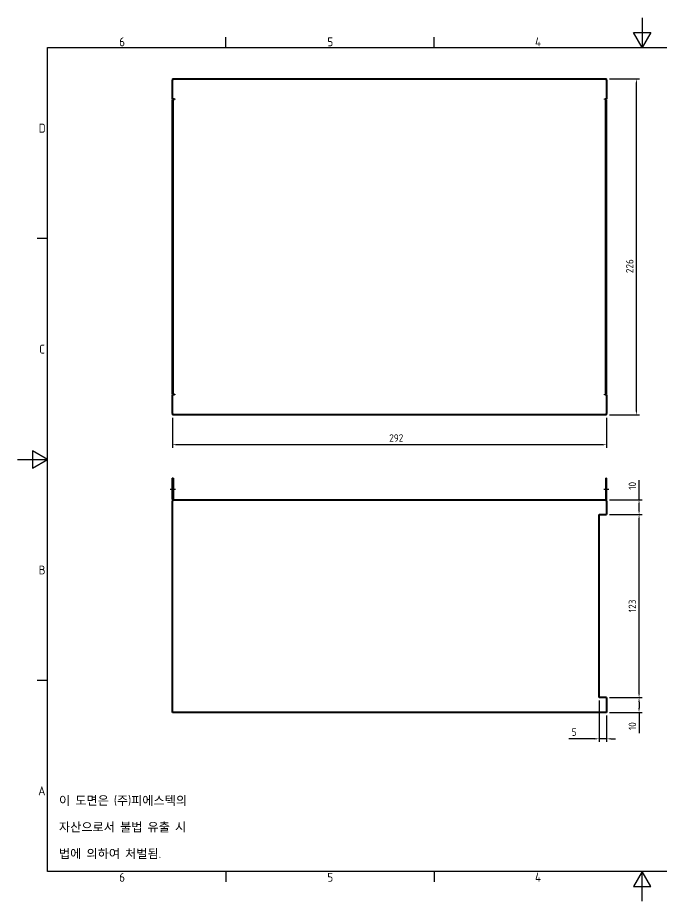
# Model space of a CAD drawing. Header units: millimetres. Extents: x 0 to 840, y 0 to 594.
# Drawn here: x 0 to 433, y 0 to 594 of the extents above; entities that cross this region are included whole.
import ezdxf

# ---------------------------------------------------------------- set-up
doc = ezdxf.new("R2010")
doc.units = ezdxf.units.MM
doc.header["$LTSCALE"] = 2
doc.linetypes.add('CHAIN', pattern=[0.3543, 0.2362, -0.0295, 0.0591, -0.0295])
doc.linetypes.add('DASHED', pattern=[0.2067, 0.1654, -0.0413])
doc.layers.get('0').update_dxf_attribs({"color": 3, "lineweight": 25})
for name, color, linetype, lineweight in [('가려진 것(ISO)', 2, 'DASHED', 18), ('가시적인 것(ISO)', 3, 'Continuous', 40), ('경계(ISO)', 7, 'Continuous', 25), ('기호(ISO)', 5, 'Continuous', 25), ('중심선(ISO)', 1, 'Continuous', 25), ('치수(ISO)', 2, 'Continuous', 25)]:
    doc.layers.add(name, color=color, linetype=linetype, lineweight=lineweight)
doc.styles.add('문자 텍스트_M2B', font='isocp.shx')
doc.styles.add('문자 텍스트_PSTEK_POSCO', font='isocp.shx')
doc.styles.add('치수 텍스트_PSTEK_POSCO', font='isocp.shx')
doc.dimstyles.new('치수_PSTEK_POSCO', dxfattribs={"dimscale": 2, "dimtxt": 2.5, "dimasz": 1.5, "dimexe": 1, "dimexo": 1, "dimgap": 1, "dimtad": 1, "dimrnd": 1e-08, "dimdsep": 46, "dimtxsty": '치수 텍스트_PSTEK_POSCO', "dimcen": 0.09, "dimdle": 10, "dimclrd": 7, "dimclre": 7, "dimclrt": 2, "dimadec": 1, "dimazin": 2, "dimtfac": 1, "dimtmove": 0, "dimatfit": 3, "dimfxl": 0, "dimtolj": 1, "dimlwd": -1, "dimlwe": -1, "dimarcsym": 0})

# ---------------------------------------------------------------- blocks, each defined once
blk = doc.blocks.new('경계 Default Border')
at = {"layer": '경계(ISO)'}
for p, q in [((70, 287), (70, 290.4)), ((140, 287), (140, 290.4)), ((10, 222.75), (6.6, 222.75)), ((10, 74.25), (6.6, 74.25)), ((70, 10), (70, 6.6)), ((140, 10), (140, 6.6))]:
    blk.add_line(p, q, dxfattribs=at)
at = {"layer": '경계(ISO)', "flags": 128}
for points in [[(210, 297), (210, 287), (207.11, 292), (212.89, 292), (210, 287)], [(10, 10), (10, 287), (410, 287), (410, 10), (10, 10)], [(0, 148.5), (10, 148.5), (5, 151.39), (5, 145.61), (10, 148.5)], [(210, 0), (210, 10), (207.11, 5), (212.89, 5), (210, 10)]]:
    blk.add_lwpolyline(points, dxfattribs=at)
at = {"layer": '경계(ISO)', "color": 2, "char_height": 3, "attachment_point": 7, "style": '문자 텍스트_M2B'}
for s, insert in [('6', (34.14, 287.37)), ('5', (104.14, 287.37)), ('4', (173.97, 287.4)), ('D', (7.08, 258.35)), ('C', (7.24, 184.1)), ('B', (7.08, 109.85)), ('A', (6.91, 35.62)), ('6', (34.14, 6.57)), ('5', (104.14, 6.57)), ('4', (173.97, 6.6))]:
    blk.add_mtext(s, dxfattribs=dict(at, insert=insert))
blk = doc.blocks.new('*D21')
at = {"layer": 'Defpoints', "color": 0, "transparency": 16777216}
for p in [(396.12, 136.92), (417.9, 136.92), (396.12, 126.92)]:
    blk.add_point(p, dxfattribs=at)
at = {"layer": '치수(ISO)', "color": 7, "transparency": 16777216}
for p, q in [((398.12, 136.92), (419.9, 136.92)), ((417.9, 133.92), (417.9, 129.92)), ((398.12, 126.92), (419.9, 126.92)), ((417.9, 126.92), (417.9, 113.08))]:
    blk.add_line(p, q, dxfattribs=at)
for points in [[(417.4, 133.92), (418.4, 133.92), (417.9, 136.92)], [(417.4, 129.92), (418.4, 129.92), (417.9, 126.92)]]:
    blk.add_solid(points, dxfattribs=at)
at = {"layer": '치수(ISO)', "color": 2, "transparency": 16777216, "insert": (413.4, 115.08), "char_height": 5, "attachment_point": 4, "rotation": 90, "style": '치수 텍스트_PSTEK_POSCO'}
blk.add_mtext('\\A1;10', dxfattribs=at)
blk = doc.blocks.new('*D22')
at = {"layer": 'Defpoints', "color": 0, "transparency": 16777216}
for p in [(396.12, 259.92), (417.9, 259.92), (396.12, 136.92)]:
    blk.add_point(p, dxfattribs=at)
at = {"layer": '치수(ISO)', "color": 7, "transparency": 16777216}
for p, q in [((398.12, 259.92), (419.9, 259.92)), ((417.9, 139.92), (417.9, 256.92)), ((398.12, 136.92), (419.9, 136.92))]:
    blk.add_line(p, q, dxfattribs=at)
for points in [[(417.4, 256.92), (418.4, 256.92), (417.9, 259.92)], [(417.4, 139.92), (418.4, 139.92), (417.9, 136.92)]]:
    blk.add_solid(points, dxfattribs=at)
at = {"layer": '치수(ISO)', "color": 2, "transparency": 16777216, "insert": (413.4, 194.32), "char_height": 5, "attachment_point": 4, "rotation": 90, "style": '치수 텍스트_PSTEK_POSCO'}
blk.add_mtext('\\A1;123', dxfattribs=at)
blk = doc.blocks.new('*D23')
at = {"layer": 'Defpoints', "color": 0, "transparency": 16777216}
for p in [(396.12, 269.92), (417.9, 269.92), (396.12, 259.92)]:
    blk.add_point(p, dxfattribs=at)
at = {"layer": '치수(ISO)', "color": 7, "transparency": 16777216}
for p, q in [((417.9, 269.92), (417.9, 283.13)), ((398.12, 269.92), (419.9, 269.92)), ((417.9, 262.92), (417.9, 266.92)), ((398.12, 259.92), (419.9, 259.92))]:
    blk.add_line(p, q, dxfattribs=at)
for points in [[(417.4, 266.92), (418.4, 266.92), (417.9, 269.92)], [(417.4, 262.92), (418.4, 262.92), (417.9, 259.92)]]:
    blk.add_solid(points, dxfattribs=at)
at = {"layer": '치수(ISO)', "color": 2, "transparency": 16777216, "insert": (413.4, 276.62), "char_height": 5, "attachment_point": 4, "rotation": 90, "style": '치수 텍스트_PSTEK_POSCO'}
blk.add_mtext('\\A1;10', dxfattribs=at)
blk = doc.blocks.new('*D24')
at = {"layer": 'Defpoints', "color": 0, "transparency": 16777216}
for p in [(391.12, 136.92), (396.12, 126.92), (396.12, 109.24)]:
    blk.add_point(p, dxfattribs=at)
at = {"layer": '치수(ISO)', "color": 7, "transparency": 16777216}
for p, q in [((391.12, 134.92), (391.12, 107.24)), ((396.12, 124.92), (396.12, 107.24)), ((388.12, 109.24), (370.61, 109.24)), ((396.12, 109.24), (391.12, 109.24)), ((399.12, 109.24), (402.12, 109.24))]:
    blk.add_line(p, q, dxfattribs=at)
for points in [[(388.12, 109.74), (388.12, 108.74), (391.12, 109.24)], [(399.12, 109.74), (399.12, 108.74), (396.12, 109.24)]]:
    blk.add_solid(points, dxfattribs=at)
at = {"layer": '치수(ISO)', "color": 2, "transparency": 16777216, "insert": (372.61, 113.74), "char_height": 5, "attachment_point": 4, "style": '치수 텍스트_PSTEK_POSCO'}
blk.add_mtext('\\A1;5', dxfattribs=at)
blk = doc.blocks.new('*D30')
at = {"layer": 'Defpoints', "color": 0, "transparency": 16777216}
for p in [(104.12, 326.95), (396.12, 326.95), (104.12, 306.95)]:
    blk.add_point(p, dxfattribs=at)
at = {"layer": '치수(ISO)', "color": 7, "transparency": 16777216}
for p, q in [((104.12, 324.95), (104.12, 304.95)), ((396.12, 324.95), (396.12, 304.95)), ((393.12, 306.95), (107.12, 306.95))]:
    blk.add_line(p, q, dxfattribs=at)
for points in [[(107.12, 307.45), (107.12, 306.45), (104.12, 306.95)], [(393.12, 307.45), (393.12, 306.45), (396.12, 306.95)]]:
    blk.add_solid(points, dxfattribs=at)
at = {"layer": '치수(ISO)', "color": 2, "transparency": 16777216, "insert": (249.89, 311.45), "char_height": 5, "attachment_point": 4, "style": '치수 텍스트_PSTEK_POSCO'}
blk.add_mtext('\\A1;292', dxfattribs=at)
blk = doc.blocks.new('*D31')
at = {"layer": 'Defpoints', "color": 0, "transparency": 16777216}
for p in [(396.12, 552.95), (416.12, 552.95), (396.12, 326.95)]:
    blk.add_point(p, dxfattribs=at)
at = {"layer": '치수(ISO)', "color": 7, "transparency": 16777216}
for p, q in [((398.12, 552.95), (418.12, 552.95)), ((416.12, 329.95), (416.12, 549.95)), ((398.12, 326.95), (418.12, 326.95))]:
    blk.add_line(p, q, dxfattribs=at)
for points in [[(415.62, 549.95), (416.62, 549.95), (416.12, 552.95)], [(415.62, 329.95), (416.62, 329.95), (416.12, 326.95)]]:
    blk.add_solid(points, dxfattribs=at)
at = {"layer": '치수(ISO)', "color": 2, "transparency": 16777216, "insert": (411.62, 422.26), "char_height": 5, "attachment_point": 4, "rotation": 90, "style": '치수 텍스트_PSTEK_POSCO'}
blk.add_mtext('\\A1;226', dxfattribs=at)

msp = doc.modelspace()

# ---------------------------------------------------------------- linework, layer by layer
at = {"layer": '가려진 것(ISO)', "ltscale": 13.080328}
for p, q in [((396.1168, 552.4511), (104.1168, 552.4511)), ((104.1168, 327.4511), (396.1168, 327.4511)), ((396.1168, 269.4242), (104.1168, 269.4242))]:
    msp.add_line(p, q, dxfattribs=at)
at = {"layer": '가려진 것(ISO)', "ltscale": 0.476074}
for p, q in [((391.1168, 552.4511), (391.1168, 552.9511)), ((104.6168, 517.4511), (104.1168, 517.4511)), ((396.1168, 517.4511), (395.6168, 517.4511)), ((104.6168, 512.4511), (104.1168, 512.4511)), ((396.1168, 512.4511), (395.6168, 512.4511)), ((104.6168, 367.4511), (104.1168, 367.4511)), ((104.6168, 362.4511), (104.1168, 362.4511)), ((396.1168, 367.4511), (395.6168, 367.4511)), ((396.1168, 362.4511), (395.6168, 362.4511)), ((391.1168, 326.9511), (391.1168, 327.4511)), ((104.6168, 279.4242), (104.1168, 279.4242)), ((396.1168, 279.4242), (395.6168, 279.4242)), ((104.6168, 274.4242), (104.1168, 274.4242)), ((396.1168, 274.4242), (395.6168, 274.4242)), ((105.3668, 269.9242), (105.3668, 269.4242)), ((394.8668, 269.9242), (394.8668, 269.4242))]:
    msp.add_line(p, q, dxfattribs=at)
at = {"layer": '가려진 것(ISO)', "ltscale": 0.997197}
for centre, start, end in [((105.1168, 270.4242), 210, 270), ((395.1168, 270.4242), 270, 330)]:
    msp.add_arc(centre, 1, start, end, dxfattribs=at)
at = {"layer": '가시적인 것(ISO)'}
for p, q in [((104.1168, 552.9511), (396.1168, 552.9511)), ((104.1168, 552.9511), (104.1168, 551.9511)), ((396.1168, 551.9511), (396.1168, 552.9511)), ((104.1168, 539.4511), (104.1168, 551.9511)), ((396.1168, 551.9511), (396.1168, 539.4511)), ((104.1168, 539.4511), (105.3668, 539.4511)), ((104.6168, 538.9511), (104.1168, 538.9511)), ((104.1168, 340.9511), (104.1168, 538.9511)), ((104.6168, 340.9511), (104.6168, 538.9511)), ((104.6168, 538.9511), (105.1168, 538.9511)), ((105.3668, 538.9511), (105.1168, 538.9511)), ((105.3668, 539.4511), (105.3668, 538.9511)), ((394.8668, 538.9511), (394.8668, 539.4511)), ((394.8668, 539.4511), (396.1168, 539.4511)), ((395.1168, 538.9511), (394.8668, 538.9511)), ((395.6168, 538.9511), (395.1168, 538.9511)), ((395.6168, 538.9511), (396.1168, 538.9511)), ((395.6168, 340.9511), (395.6168, 538.9511)), ((396.1168, 340.9511), (396.1168, 538.9511)), ((104.6168, 340.9511), (104.1168, 340.9511)), ((105.3668, 340.4511), (104.1168, 340.4511)), ((104.1168, 327.9511), (104.1168, 340.4511)), ((104.6168, 340.9511), (105.1168, 340.9511)), ((105.1168, 340.9511), (105.3668, 340.9511)), ((105.3668, 340.9511), (105.3668, 340.4511)), ((394.8668, 340.4511), (394.8668, 340.9511)), ((394.8668, 340.9511), (395.1168, 340.9511)), ((396.1168, 340.4511), (394.8668, 340.4511)), ((395.6168, 340.9511), (395.1168, 340.9511)), ((395.6168, 340.9511), (396.1168, 340.9511)), ((396.1168, 340.4511), (396.1168, 327.9511)), ((104.1168, 327.9511), (104.1168, 326.9511)), ((396.1168, 326.9511), (104.1168, 326.9511)), ((396.1168, 326.9511), (396.1168, 327.9511)), ((104.6168, 284.4242), (104.1168, 284.4242)), ((104.1168, 270.4242), (104.1168, 284.4242)), ((104.6168, 284.4242), (104.6168, 270.4242)), ((395.6168, 284.4242), (395.6168, 270.4242)), ((395.6168, 284.4242), (396.1168, 284.4242)), ((396.1168, 270.4242), (396.1168, 284.4242)), ((104.1168, 269.9242), (396.1168, 269.9242)), ((104.1168, 269.9242), (104.1168, 268.9242)), ((104.1168, 126.9242), (104.1168, 268.9242)), ((396.1168, 268.9242), (396.1168, 269.9242)), ((396.1168, 268.9242), (396.1168, 259.9242)), ((391.1168, 136.9242), (391.1168, 259.9242)), ((391.1168, 259.9242), (396.1168, 259.9242)), ((396.1168, 136.9242), (391.1168, 136.9242)), ((396.1168, 136.9242), (396.1168, 126.9242)), ((396.1168, 126.9242), (104.1168, 126.9242))]:
    msp.add_line(p, q, dxfattribs=at)
for centre, radius, start, end in [((105.1168, 270.4242), 1, 180, 210), ((105.1168, 270.4242), 0.5, 180, 270), ((395.1168, 270.4242), 0.5, 270, 0), ((395.1168, 270.4242), 1, 330, 0)]:
    msp.add_arc(centre, radius, start, end, dxfattribs=at)
at = {"layer": '중심선(ISO)', "linetype": 'CHAIN', "ltscale": 1.944513}
for p, q in [((106.1168, 276.9242), (102.6168, 276.9242)), ((397.6168, 276.9242), (394.1168, 276.9242))]:
    msp.add_line(p, q, dxfattribs=at)

# ---------------------------------------------------------------- block references
at = {"xscale": 2, "yscale": 2, "zscale": 2}
msp.add_blockref('경계 Default Border', (0, 0), dxfattribs=at)

# ---------------------------------------------------------------- texts
at = {"layer": '기호(ISO)', "color": 7, "insert": (27.7696, 49.6171), "char_height": 6, "width": 103.280106, "attachment_point": 4, "line_spacing_factor": 1.78626, "style": '문자 텍스트_PSTEK_POSCO'}
msp.add_mtext('{이 도면은 (주)피에스텍의\\P자산으로서 불법 유출 시 \\P법에 의하여 처벌됨.}', dxfattribs=at)

# ---------------------------------------------------------------- dimensions: what is measured, and where the dimension line sits
at = {"layer": '치수(ISO)', "color": 7}
for base, p1, p2, angle, override, picture, middle in [((416.1168, 552.9511), (396.1168, 326.9511), (396.1168, 552.9511), 90, {"dimdec": 2, "dimtp": 0, "dimtm": 0, "dimtdec": 2, "dimtofl": 0, "dimatfit": 1}, '*D31', (416.1168, 426.9511)), ((104.1168, 306.9511), (396.1168, 326.9511), (104.1168, 326.9511), 180, {"dimdec": 2, "dimtp": 0, "dimtm": 0, "dimtdec": 2, "dimtofl": 0, "dimatfit": 1}, '*D30', (254.6168, 306.9511)), ((417.896, 269.9242), (396.1168, 259.9242), (396.1168, 269.9242), 90, {"dimdec": 2, "dimtp": 0, "dimtm": 0, "dimtdec": 2, "dimtofl": 0, "dimatfit": 2}, '*D23', (417.896, 278.8734)), ((417.896, 259.9242), (396.1168, 136.9242), (396.1168, 259.9242), 90, {"dimdec": 2, "dimtp": 0, "dimtm": 0, "dimtdec": 2, "dimtofl": 0, "dimatfit": 1}, '*D22', (417.896, 198.4242)), ((417.896, 136.9242), (396.1168, 126.9242), (396.1168, 136.9242), 90, {"dimdec": 2, "dimtp": 0, "dimtm": 0, "dimtdec": 2, "dimtofl": 0, "dimatfit": 2}, '*D21', (417.896, 117.3293))]:
    dim = msp.add_linear_dim(base=base, p1=p1, p2=p2, angle=angle, dimstyle='치수_PSTEK_POSCO', override=override, dxfattribs=at)
    dim.commit()
    dim.dimension.update_dxf_attribs({"geometry": picture, "text_midpoint": middle, "dimtype": 160})
dim = msp.add_linear_dim(base=(396.1168, 109.2394), p1=(391.1168, 136.9242), p2=(396.1168, 126.9242), dimstyle='치수_PSTEK_POSCO', override={"dimdec": 2, "dimtp": 0, "dimtm": 0, "dimtdec": 2, "dimtofl": 1, "dimatfit": 1}, dxfattribs=at)
dim.commit()
dim.dimension.update_dxf_attribs({"geometry": '*D24', "text_midpoint": (373.7143, 109.2394), "dimtype": 160})

doc.saveas('drawing.dxf')
